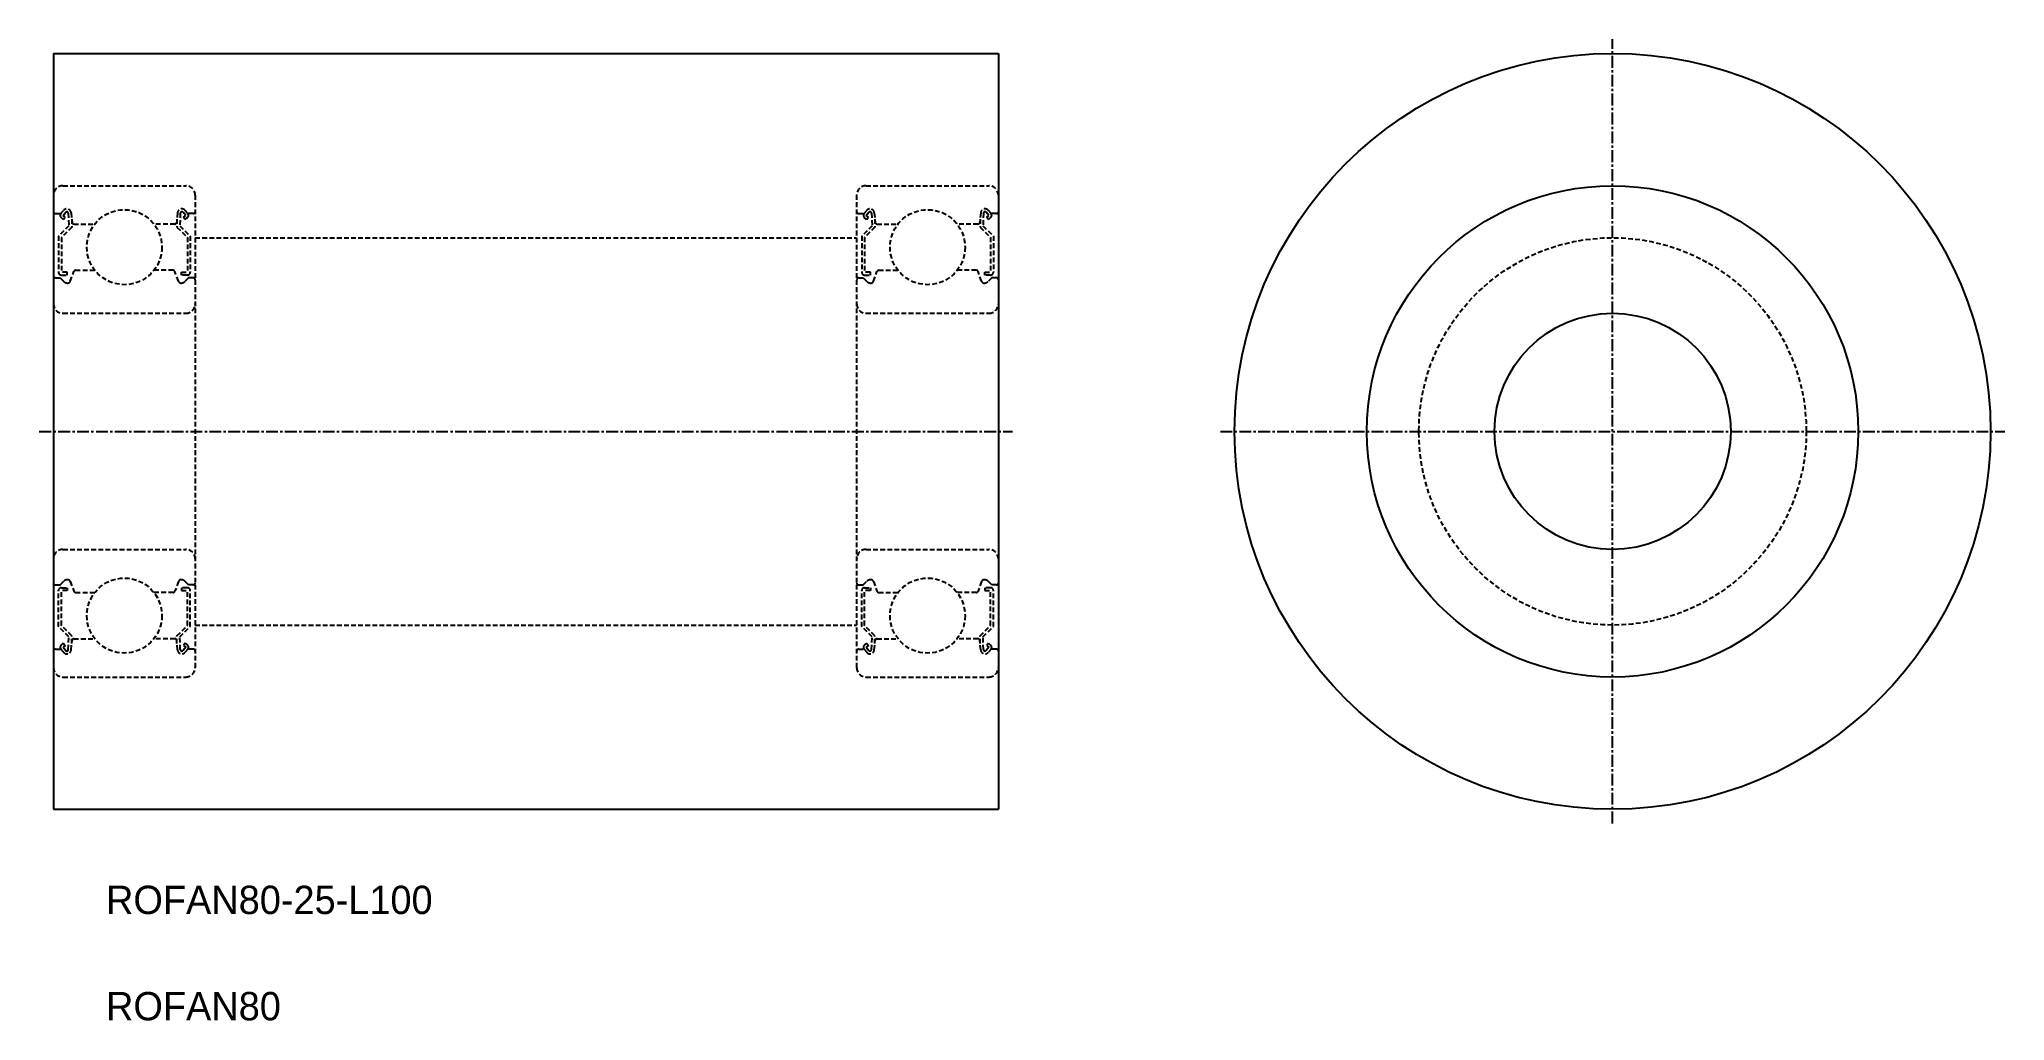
# Model space of a CAD drawing. Extents: x 25 to 233, y -37 to 67.
import ezdxf

# ---------------------------------------------------------------- set-up
doc = ezdxf.new("R2010")
doc.units = 0
doc.linetypes.add('CENTER', pattern=[2, 1.25, -0.25, 0.25, -0.25])
doc.linetypes.add('DASHED', pattern=[0.75, 0.5, -0.25])
doc.layers.get('0').update_dxf_attribs({"linetype": 'CONTINUOUS'})
doc.layers.add('CENTER', color=1, linetype='CENTER')

msp = doc.modelspace()

# ---------------------------------------------------------------- linework, layer by layer
at = {"color": 7, "linetype": 'CONTINUOUS'}
for p, q in [((26.37, 65.85), (26.37, -14.15)), ((26.37, 65.85), (126.37, 65.85)), ((126.37, 65.85), (126.37, -14.15)), ((26.37, -14.15), (126.37, -14.15))]:
    msp.add_line(p, q, dxfattribs=at)
at = {"color": 3, "linetype": 'DASHED'}
for p, q in [((27.37, 51.85), (40.37, 51.85)), ((41.37, 50.85), (41.37, 0.85)), ((111.37, 50.85), (111.37, 0.85)), ((112.37, 51.85), (125.37, 51.85)), ((26.57, 48.9), (27.15, 48.9)), ((27.15, 48.9), (27.43, 49.24)), ((27.41, 48.29), (27.18, 48.48)), ((27.38, 48.71), (27.66, 49.05)), ((27.61, 48.52), (27.38, 48.71)), ((27.41, 48.29), (27.61, 48.52)), ((27.94, 48.95), (28, 47.61)), ((28.24, 48.98), (28.33, 47.99)), ((28.3, 48.33), (28.3, 47.48)), ((39.5, 48.98), (39.41, 47.99)), ((39.44, 48.33), (39.44, 47.48)), ((39.79, 48.95), (39.74, 47.61)), ((40.36, 48.71), (40.08, 49.05)), ((40.13, 48.52), (40.36, 48.71)), ((40.32, 48.29), (40.13, 48.52)), ((40.59, 48.9), (40.31, 49.24)), ((40.32, 48.29), (40.55, 48.48)), ((41.17, 48.9), (40.59, 48.9)), ((111.57, 48.9), (112.15, 48.9)), ((112.15, 48.9), (112.43, 49.24)), ((112.41, 48.29), (112.18, 48.48)), ((112.38, 48.71), (112.66, 49.05)), ((112.61, 48.52), (112.38, 48.71)), ((112.41, 48.29), (112.61, 48.52)), ((112.94, 48.95), (113, 47.61)), ((113.24, 48.98), (113.33, 47.99)), ((113.3, 48.33), (113.3, 47.48)), ((124.5, 48.98), (124.41, 47.99)), ((124.44, 48.33), (124.44, 47.48)), ((124.79, 48.95), (124.74, 47.61)), ((125.36, 48.71), (125.08, 49.05)), ((125.13, 48.52), (125.36, 48.71)), ((125.32, 48.29), (125.13, 48.52)), ((125.59, 48.9), (125.31, 49.24)), ((125.32, 48.29), (125.55, 48.48)), ((126.17, 48.9), (125.59, 48.9)), ((28, 47.61), (26.9, 46.51)), ((26.9, 46.51), (26.9, 42.7)), ((28.3, 47.48), (27.2, 46.38)), ((27.2, 46.38), (27.2, 42.7)), ((28.53, 47.8), (30.75, 47.8)), ((39.21, 47.8), (36.99, 47.8)), ((39.44, 47.48), (40.54, 46.38)), ((39.74, 47.61), (40.84, 46.51)), ((40.54, 46.38), (40.54, 42.7)), ((40.84, 46.51), (40.84, 42.7)), ((41.37, 46.35), (111.37, 46.35)), ((113, 47.61), (111.9, 46.51)), ((111.9, 46.51), (111.9, 42.7)), ((113.3, 47.48), (112.2, 46.38)), ((112.2, 46.38), (112.2, 42.7)), ((113.53, 47.8), (115.75, 47.8)), ((124.21, 47.8), (121.99, 47.8)), ((124.44, 47.48), (125.54, 46.38)), ((124.74, 47.61), (125.84, 46.51)), ((125.54, 46.38), (125.54, 42.7)), ((125.84, 46.51), (125.84, 42.7)), ((26.57, 42.1), (27.07, 42.1)), ((27.07, 42.1), (27.44, 41.73)), ((27.82, 42.7), (27.2, 42.7)), ((27.2, 42.4), (27.82, 42.4)), ((27.82, 42.4), (27.82, 42.7)), ((28.15, 41.75), (28.52, 42.77)), ((28.71, 42.9), (30.75, 42.9)), ((39.03, 42.9), (36.99, 42.9)), ((39.59, 41.75), (39.22, 42.77)), ((39.92, 42.4), (39.92, 42.7)), ((39.92, 42.7), (40.54, 42.7)), ((40.54, 42.4), (39.92, 42.4)), ((40.67, 42.1), (40.29, 41.73)), ((41.17, 42.1), (40.67, 42.1)), ((111.57, 42.1), (112.07, 42.1)), ((112.07, 42.1), (112.44, 41.73)), ((112.82, 42.7), (112.2, 42.7)), ((112.2, 42.4), (112.82, 42.4)), ((112.82, 42.4), (112.82, 42.7)), ((113.15, 41.75), (113.52, 42.77)), ((113.71, 42.9), (115.75, 42.9)), ((124.03, 42.9), (121.99, 42.9)), ((124.59, 41.75), (124.22, 42.77)), ((124.92, 42.4), (124.92, 42.7)), ((124.92, 42.7), (125.54, 42.7)), ((125.54, 42.4), (124.92, 42.4)), ((125.67, 42.1), (125.29, 41.73)), ((126.17, 42.1), (125.67, 42.1)), ((27.37, 38.35), (40.37, 38.35)), ((112.37, 38.35), (125.37, 38.35)), ((27.37, 13.35), (40.37, 13.35)), ((112.37, 13.35), (125.37, 13.35)), ((26.57, 9.6), (27.07, 9.6)), ((26.9, 5.2), (26.9, 9)), ((27.07, 9.6), (27.44, 9.98)), ((27.2, 9.3), (27.82, 9.3)), ((27.2, 5.32), (27.2, 9)), ((27.82, 9), (27.2, 9)), ((27.82, 9.3), (27.82, 9)), ((28.15, 9.96), (28.52, 8.93)), ((28.71, 8.8), (30.75, 8.8)), ((39.03, 8.8), (36.99, 8.8)), ((39.59, 9.96), (39.22, 8.93)), ((39.92, 9.3), (39.92, 9)), ((40.54, 9.3), (39.92, 9.3)), ((39.92, 9), (40.54, 9)), ((40.67, 9.6), (40.29, 9.98)), ((40.54, 5.32), (40.54, 9)), ((41.17, 9.6), (40.67, 9.6)), ((40.84, 5.2), (40.84, 9)), ((111.57, 9.6), (112.07, 9.6)), ((111.9, 5.2), (111.9, 9)), ((112.07, 9.6), (112.44, 9.98)), ((112.2, 9.3), (112.82, 9.3)), ((112.2, 5.32), (112.2, 9)), ((112.82, 9), (112.2, 9)), ((112.82, 9.3), (112.82, 9)), ((113.15, 9.96), (113.52, 8.93)), ((113.71, 8.8), (115.75, 8.8)), ((124.03, 8.8), (121.99, 8.8)), ((124.59, 9.96), (124.22, 8.93)), ((124.92, 9.3), (124.92, 9)), ((125.54, 9.3), (124.92, 9.3)), ((124.92, 9), (125.54, 9)), ((125.67, 9.6), (125.29, 9.98)), ((125.54, 5.32), (125.54, 9)), ((126.17, 9.6), (125.67, 9.6)), ((125.84, 5.2), (125.84, 9)), ((28, 4.1), (26.9, 5.2)), ((28.3, 4.22), (27.2, 5.32)), ((28.3, 3.38), (28.3, 4.22)), ((39.44, 4.22), (40.54, 5.32)), ((39.44, 3.38), (39.44, 4.22)), ((39.74, 4.1), (40.84, 5.2)), ((41.37, 5.35), (111.37, 5.35)), ((113, 4.1), (111.9, 5.2)), ((113.3, 4.22), (112.2, 5.32)), ((113.3, 3.38), (113.3, 4.22)), ((124.44, 4.22), (125.54, 5.32)), ((124.44, 3.38), (124.44, 4.22)), ((124.74, 4.1), (125.84, 5.2)), ((26.57, 2.8), (27.15, 2.8)), ((27.15, 2.8), (27.43, 2.47)), ((27.41, 3.42), (27.18, 3.23)), ((27.61, 3.19), (27.38, 3)), ((27.38, 3), (27.66, 2.66)), ((27.41, 3.42), (27.61, 3.19)), ((27.94, 2.76), (28, 4.1)), ((28.24, 2.72), (28.33, 3.72)), ((28.53, 3.9), (30.75, 3.9)), ((39.21, 3.9), (36.99, 3.9)), ((39.5, 2.72), (39.41, 3.72)), ((39.79, 2.76), (39.74, 4.1)), ((40.36, 3), (40.08, 2.66)), ((40.32, 3.42), (40.13, 3.19)), ((40.13, 3.19), (40.36, 3)), ((40.59, 2.8), (40.31, 2.47)), ((40.32, 3.42), (40.55, 3.23)), ((41.17, 2.8), (40.59, 2.8)), ((111.57, 2.8), (112.15, 2.8)), ((112.15, 2.8), (112.43, 2.47)), ((112.41, 3.42), (112.18, 3.23)), ((112.61, 3.19), (112.38, 3)), ((112.38, 3), (112.66, 2.66)), ((112.41, 3.42), (112.61, 3.19)), ((112.94, 2.76), (113, 4.1)), ((113.24, 2.72), (113.33, 3.72)), ((113.53, 3.9), (115.75, 3.9)), ((124.21, 3.9), (121.99, 3.9)), ((124.5, 2.72), (124.41, 3.72)), ((124.79, 2.76), (124.74, 4.1)), ((125.36, 3), (125.08, 2.66)), ((125.32, 3.42), (125.13, 3.19)), ((125.13, 3.19), (125.36, 3)), ((125.59, 2.8), (125.31, 2.47)), ((125.32, 3.42), (125.55, 3.23)), ((126.17, 2.8), (125.59, 2.8)), ((27.37, -0.15), (40.37, -0.15)), ((30.92, -0.15), (30.92, -0.15)), ((33.87, -0.15), (33.87, -0.15)), ((112.37, -0.15), (125.37, -0.15)), ((115.92, -0.15), (115.92, -0.15)), ((118.87, -0.15), (118.87, -0.15))]:
    msp.add_line(p, q, dxfattribs=at)
at = {"color": 7, "linetype": 'CONTINUOUS'}
for radius in [40, 26, 12.5]:
    msp.add_circle((191.37, 25.85), radius, dxfattribs=at)
at = {"color": 3, "linetype": 'DASHED'}
for centre, radius in [((33.87, 45.35), 3.97), ((118.87, 45.35), 3.97), ((191.37, 25.85), 20.5), ((33.87, 6.35), 3.97), ((118.87, 6.35), 3.97)]:
    msp.add_circle(centre, radius, dxfattribs=at)
for centre, radius, start, end in [((27.37, 50.85), 1, 90, 180), ((40.37, 50.85), 1, 0, 90), ((112.37, 50.85), 1, 90, 180), ((125.37, 50.85), 1, 0, 90), ((26.57, 49.1), 0.2, 180, 270), ((27.38, 48.71), 0.3, 139.9105, 229.9992), ((27.78, 48.94), 0.46, 4.9869, 139.9105), ((27.78, 48.94), 0.16, 2.3754, 139.9946), ((28.53, 48), 0.2, 184.9869, 270), ((39.21, 48), 0.2, 270, 355.0131), ((39.95, 48.94), 0.46, 40.0895, 175.0131), ((39.95, 48.94), 0.16, 40.0054, 177.6246), ((40.36, 48.71), 0.3, 310.0008, 40.0895), ((41.17, 49.1), 0.2, 270, 0), ((111.57, 49.1), 0.2, 180, 270), ((112.38, 48.71), 0.3, 139.9105, 229.9992), ((112.78, 48.94), 0.46, 4.9869, 139.9105), ((112.78, 48.94), 0.16, 2.3754, 139.9946), ((113.53, 48), 0.2, 184.9869, 270), ((124.21, 48), 0.2, 270, 355.0131), ((124.95, 48.94), 0.46, 40.0895, 175.0131), ((124.95, 48.94), 0.16, 40.0054, 177.6246), ((125.36, 48.71), 0.3, 310.0008, 40.0895), ((126.17, 49.1), 0.2, 270, 0), ((26.57, 41.9), 0.2, 90, 180), ((27.2, 42.7), 0.3, 180, 270), ((27.87, 42.15), 0.6, 225.0023, 272.8279), ((27.87, 41.85), 0.3, 265.4914, 340.0304), ((28.71, 42.7), 0.2, 90, 160.0304), ((39.03, 42.7), 0.2, 19.9696, 90), ((39.87, 41.85), 0.3, 199.9696, 274.5086), ((39.87, 42.15), 0.6, 267.1721, 314.9977), ((40.54, 42.7), 0.3, 270, 0), ((41.17, 41.9), 0.2, 0, 90), ((111.57, 41.9), 0.2, 90, 180), ((112.2, 42.7), 0.3, 180, 270), ((112.87, 42.15), 0.6, 225.0023, 272.8279), ((112.87, 41.85), 0.3, 265.4914, 340.0304), ((113.71, 42.7), 0.2, 90, 160.0304), ((124.03, 42.7), 0.2, 19.9696, 90), ((124.87, 41.85), 0.3, 199.9696, 274.5086), ((124.87, 42.15), 0.6, 267.1721, 314.9977), ((125.54, 42.7), 0.3, 270, 0), ((126.17, 41.9), 0.2, 0, 90), ((27.37, 39.35), 1, 180, 270), ((40.37, 39.35), 1, 270, 0), ((112.37, 39.35), 1, 180, 270), ((125.37, 39.35), 1, 270, 0), ((27.37, 12.35), 1, 90, 180), ((40.37, 12.35), 1, 0, 90), ((112.37, 12.35), 1, 90, 180), ((125.37, 12.35), 1, 0, 90), ((26.57, 9.8), 0.2, 180, 270), ((27.2, 9), 0.3, 90, 180), ((27.87, 9.55), 0.6, 87.1721, 134.9977), ((27.87, 9.85), 0.3, 19.9696, 94.5086), ((28.71, 9), 0.2, 199.9696, 270), ((39.03, 9), 0.2, 270, 340.0304), ((39.87, 9.85), 0.3, 85.4914, 160.0304), ((39.87, 9.55), 0.6, 45.0023, 92.8279), ((40.54, 9), 0.3, 0, 90), ((41.17, 9.8), 0.2, 270, 0), ((111.57, 9.8), 0.2, 180, 270), ((112.2, 9), 0.3, 90, 180), ((112.87, 9.55), 0.6, 87.1721, 134.9977), ((112.87, 9.85), 0.3, 19.9696, 94.5086), ((113.71, 9), 0.2, 199.9696, 270), ((124.03, 9), 0.2, 270, 340.0304), ((124.87, 9.85), 0.3, 85.4914, 160.0304), ((124.87, 9.55), 0.6, 45.0023, 92.8279), ((125.54, 9), 0.3, 0, 90), ((126.17, 9.8), 0.2, 270, 0), ((26.57, 2.6), 0.2, 90, 180), ((27.38, 3), 0.3, 130.0008, 220.0895), ((27.78, 2.76), 0.46, 220.0895, 355.0131), ((27.78, 2.76), 0.16, 220.0054, 357.6246), ((28.53, 3.7), 0.2, 90, 175.0131), ((39.21, 3.7), 0.2, 4.9869, 90), ((39.95, 2.76), 0.46, 184.9869, 319.9105), ((39.95, 2.76), 0.16, 182.3754, 319.9946), ((40.36, 3), 0.3, 319.9105, 49.9992), ((41.17, 2.6), 0.2, 0, 90), ((111.57, 2.6), 0.2, 90, 180), ((112.38, 3), 0.3, 130.0008, 220.0895), ((112.78, 2.76), 0.46, 220.0895, 355.0131), ((112.78, 2.76), 0.16, 220.0054, 357.6246), ((113.53, 3.7), 0.2, 90, 175.0131), ((124.21, 3.7), 0.2, 4.9869, 90), ((124.95, 2.76), 0.46, 184.9869, 319.9105), ((124.95, 2.76), 0.16, 182.3754, 319.9946), ((125.36, 3), 0.3, 319.9105, 49.9992), ((126.17, 2.6), 0.2, 0, 90), ((27.37, 0.85), 1, 180, 270), ((40.37, 0.85), 1, 270, 0), ((112.37, 0.85), 1, 180, 270), ((125.37, 0.85), 1, 270, 0)]:
    msp.add_arc(centre, radius, start, end, dxfattribs=at)
at = {"layer": 'CENTER', "color": 1, "linetype": 'CENTER'}
for p, q in [((191.37, -15.65), (191.37, 67.35)), ((24.87, 25.85), (127.87, 25.85)), ((149.87, 25.85), (232.87, 25.85))]:
    msp.add_line(p, q, dxfattribs=at)

# ---------------------------------------------------------------- texts
at = {"color": 7, "linetype": 'CONTINUOUS'}
for s, p in [('ROFAN80-25-L100', (31.93, -25.24)), ('ROFAN80', (31.93, -36.49))]:
    msp.add_text(s, height=3, dxfattribs=at).set_placement(p)

doc.saveas('drawing.dxf')
